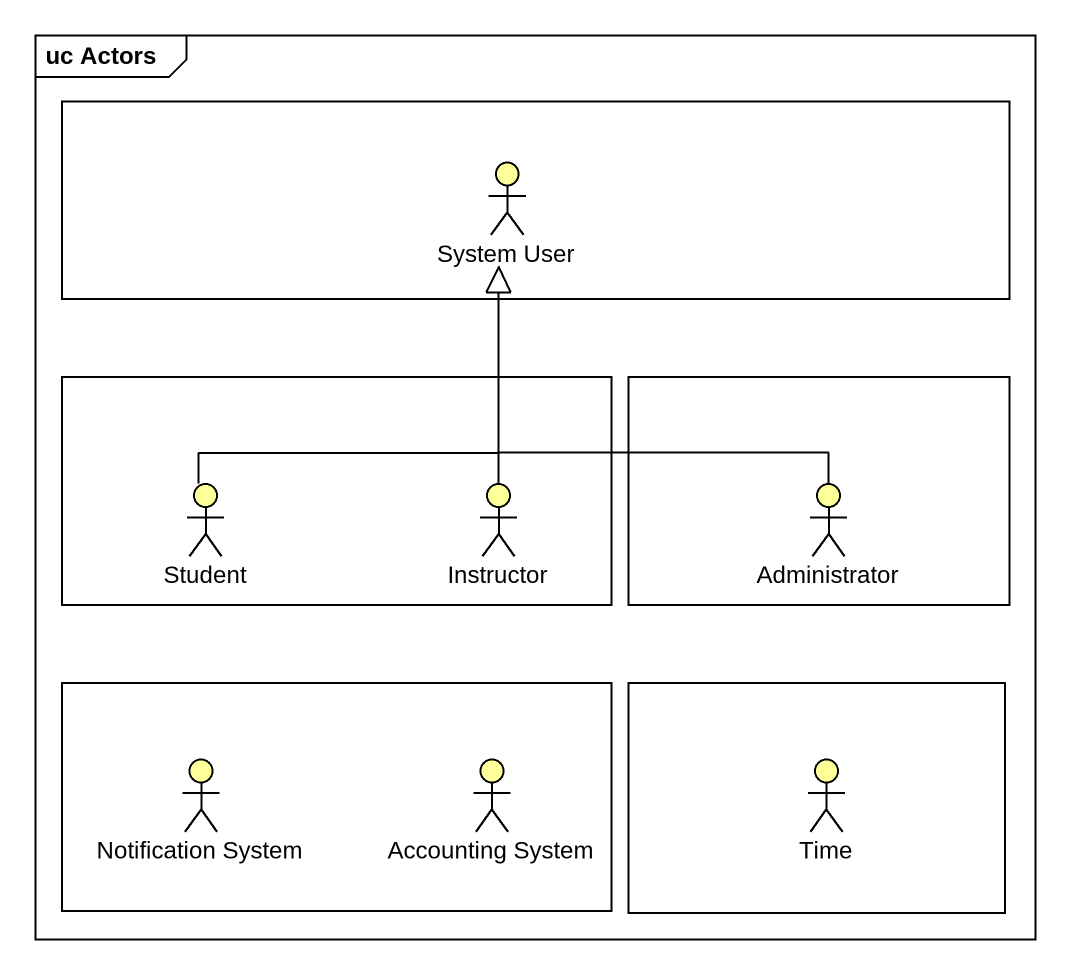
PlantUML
@startuml
mainframe uc Actors
rectangle " " as rectangle1 {
  actor "System User" as System_User #FFFF99
}
rectangle " " as rectangle2 {
  actor Student #FFFF99
  actor Instructor #FFFF99
}
rectangle " " as rectangle3 {
  actor Administrator #FFFF99
}
rectangle " " as rectangle4 {
  actor "Notification System" as Notification_System #FFFF99
  actor "Accounting System" as Accounting_System #FFFF99
}
rectangle " " as rectangle5 {
  actor Time #FFFF99
}
Student -up-|> System_User
Instructor -up-|> System_User
Administrator -up-|> System_User
@enduml
